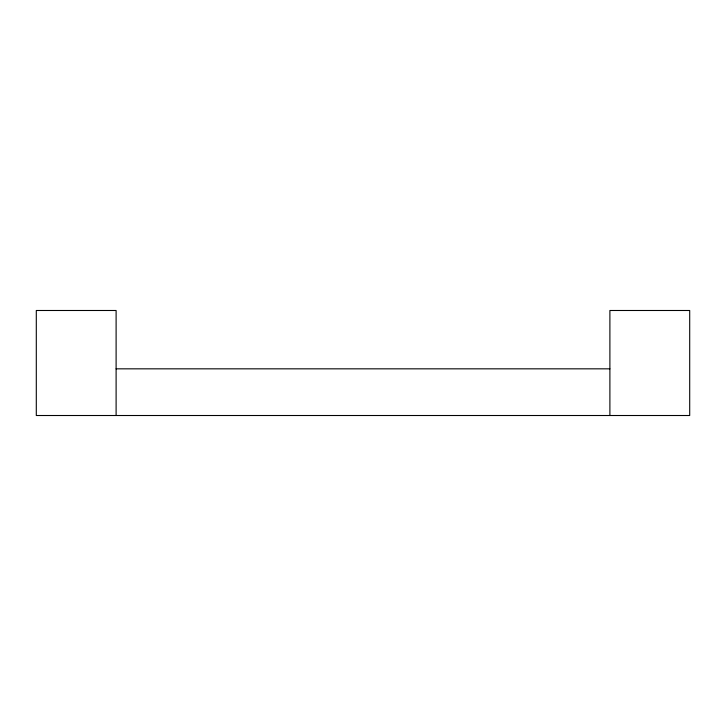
<?xml version="1.0" encoding="UTF-8"?>
<svg xmlns="http://www.w3.org/2000/svg" width="726" height="726" viewBox="0 0 726 726"><rect width="100%" height="100%" fill="white"/><g stroke="black" fill="none" stroke-linecap="round" stroke-linejoin="round"><path stroke-width="1.09" d="M116.106 368.835L609.894 368.835M609.894 415.508L609.894 310.492L689.7 310.492L689.7 415.508L36.3 415.508L36.3 310.492L116.106 310.492L116.106 415.508"/></g></svg>
